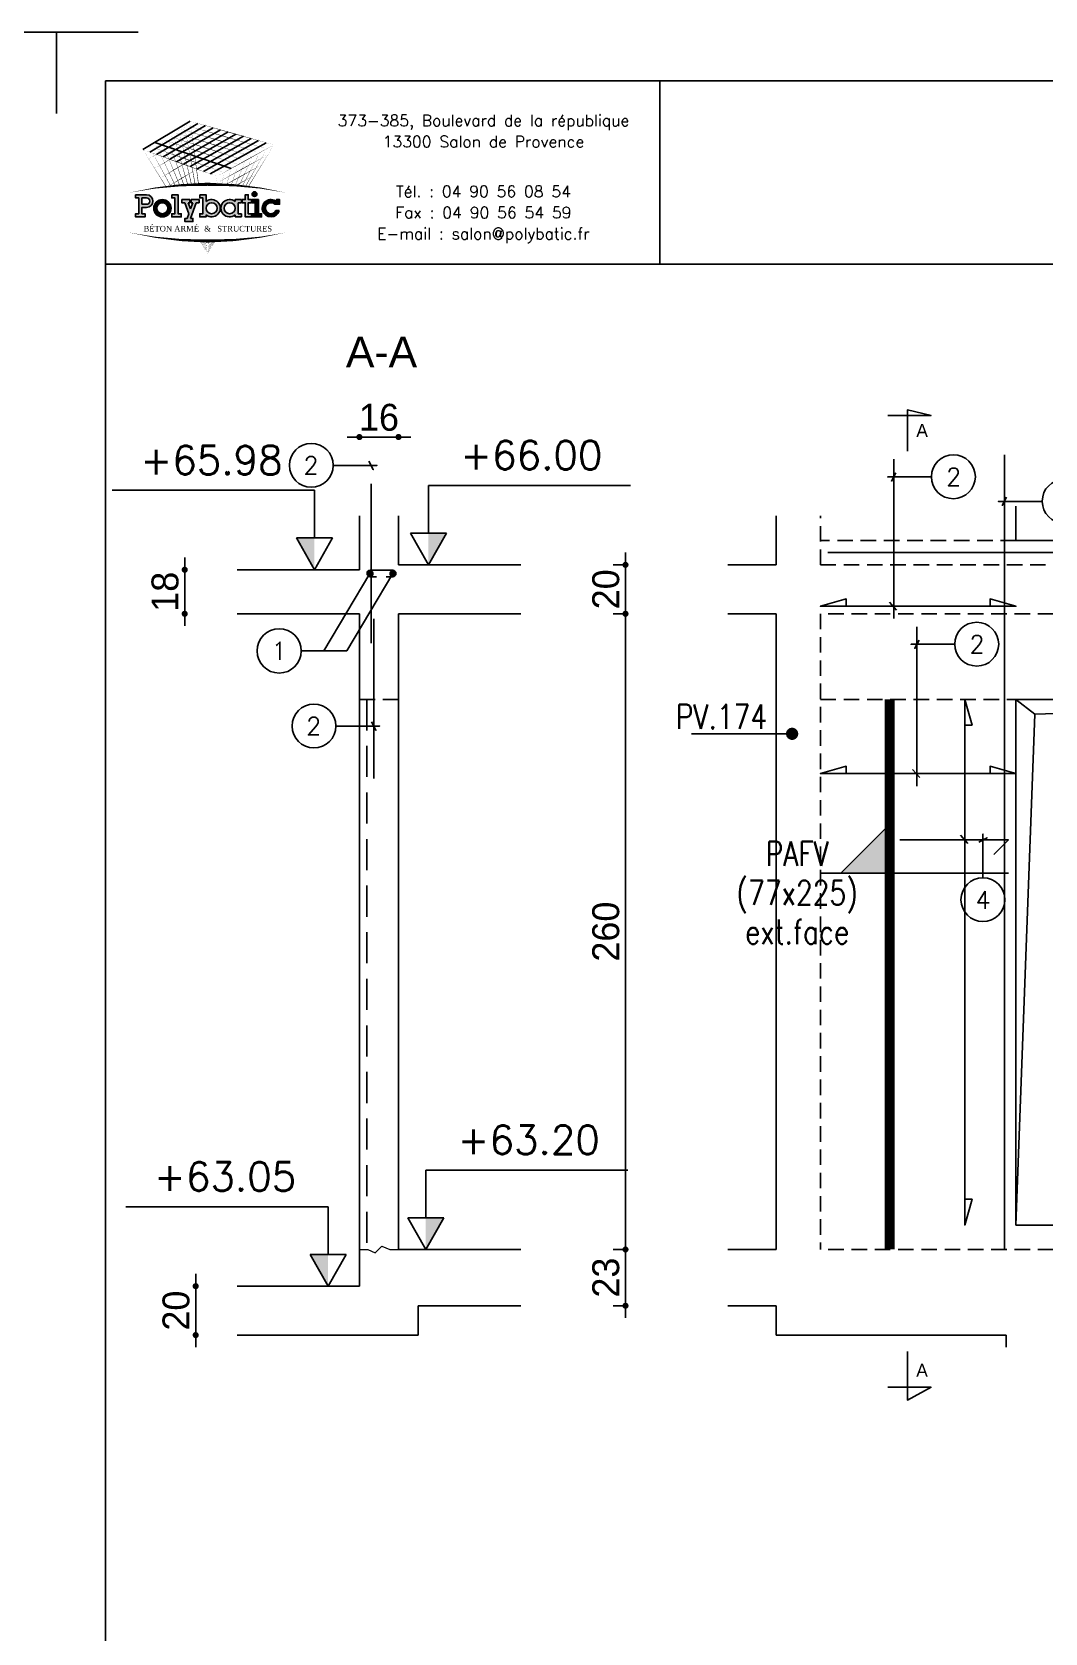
# Model space of a CAD drawing. Header units: metres. Extents: x -5618 to 118954, y -306 to 4637.
# Drawn here: x 22504 to 22918, y 939 to 1594 of the extents above; entities that cross this region are included whole.
import ezdxf
from ezdxf.enums import TextEntityAlignment as Align

# ---------------------------------------------------------------- set-up
doc = ezdxf.new("R2010")
doc.units = ezdxf.units.M
doc.linetypes.add('CACHE', pattern=[9.525, 6.35, -3.175])
doc.linetypes.add('CACHEX2', pattern=[19.05, 12.7, -6.35])
for name, color, linetype in [('COTATION', 1, 'Continuous'), ('GO-FER-HA', 140, 'Continuous'), ('GO-TEXTE', 9, 'Continuous'), ('K_ENT_M_Building_V.76', 7, 'Continuous'), ('STR_COTATION', 1, 'Continuous'), ('STR_TS', 22, 'Continuous'), ('STR_TS_TXT', 7, 'Continuous'), ('STR_VOI-POT', 6, 'Continuous')]:
    doc.layers.add(name, color=color, linetype=linetype)
doc.layers.add('Kofragna_forma', color=7, linetype='Continuous', lineweight=70)
doc.styles.add('GrDimensions', font='simplex.shx')
doc.styles.add('Lucida', font='LSANSI.TTF')
doc.styles.add('POLYBATIC', font='TIMES.TTF')
doc.styles.add('schéma', font='simplex.shx')
doc.styles.add('TEXTE', font='romans.shx')
doc.styles.add('TEXTE TS', font='romans.shx', dxfattribs={"width": 0.7, "oblique": 15})
doc.styles.add('TEXTEBA', font='ARIAL.TTF')
doc.dimstyles.new('COUPE-20', dxfattribs={"dimscale": 0.5, "dimtxt": 22, "dimasz": 5, "dimexe": 0.05, "dimexo": 0, "dimgap": 5, "dimtad": 1, "dimdec": 0, "dimdsep": 46, "dimtxsty": 'Standard', "dimblk1": 'DOT', "dimblk2": 'DOT', "dimsah": 1, "dimcen": 0, "dimdle": 150, "dimclrd": 1, "dimclre": 1, "dimclrt": 7, "dimadec": 0, "dimazin": 0, "dimtfac": 1, "dimtdec": 0, "dimtix": 1, "dimtmove": 2, "dimatfit": 3, "dimldrblk": 'DOT', "dimfxl": 0, "dimtvp": 1, "dimtolj": 1, "dimtzin": 0, "dimarcsym": 0})

# ---------------------------------------------------------------- blocks, each defined once
blk = doc.blocks.new('A$C492E529B')
h = blk.add_hatch(color=256)
h.paths.add_polyline_path([(-1.983, 0.1), (-2.083, 0.1), (-2.083, 0.3), (-1.933, 0.3, 1), (-1.933, 0.7), (-2.283, 0.7), (-2.283, 0.6), (-2.183, 0.6), (-2.183, 0.1), (-2.283, 0.1), (-2.283, 0), (-1.983, 0)])
h.paths.add_polyline_path([(-2.083, 0.4), (-2.083, 0.6), (-1.933, 0.6, -1), (-1.933, 0.4)], flags=16)
h = blk.add_hatch(color=256)
h.paths.add_polyline_path([(-1.158, 0.275, 1), (-1.708, 0.275, 1)])
h.paths.add_polyline_path([(-1.608, 0.275, -1), (-1.258, 0.275, -1)], flags=16)
for color, points in [(256, [(-0.938, 0.7), (-1.138, 0.7), (-1.138, 0.6), (-1.038, 0.6), (-1.038, 0.1), (-1.138, 0.1), (-1.138, 0), (-0.838, 0), (-0.838, 0.1), (-0.938, 0.1)]), (256, [(-0.367, 0.45), (-0.268, 0.45), (-0.268, 0.55), (-0.523, 0.55), (-0.523, 0.45), (-0.473, 0.45), (-0.543, 0.253), (-0.612, 0.45), (-0.562, 0.45), (-0.562, 0.55), (-0.818, 0.55), (-0.818, 0.45), (-0.718, 0.45), (-0.595, 0.101), (-0.648, -0.05), (-0.718, -0.05), (-0.718, -0.15), (-0.468, -0.15), (-0.468, -0.05), (-0.543, -0.05)]), (256, [(1.393, 0.55), (1.292, 0.55), (1.292, 0.7), (1.193, 0.7), (1.193, 0.55), (1.093, 0.55), (1.093, 0.45), (1.193, 0.45), (1.193, 0), (1.393, 0), (1.393, 0.1), (1.292, 0.1), (1.292, 0.45), (1.393, 0.45)]), (140, [(1.413, 0.725, 1), (1.563, 0.725, 1)]), (256, [(1.613, 0.55), (1.413, 0.55), (1.413, 0.45), (1.513, 0.45), (1.513, 0.1), (1.413, 0.1), (1.413, 0), (1.712, 0), (1.712, 0.1), (1.613, 0.1)]), (256, [(2.13, 0.4), (2.283, 0.4), (2.283, 0.55), (2.183, 0.55), (2.183, 0.487, 3.359496), (2.272, 0.2), (2.166, 0.2, -3.125802)])]:
    blk.add_hatch(color=color).paths.add_polyline_path(points)
h = blk.add_hatch(color=256)
h.paths.add_polyline_path([(-0.047, 0.487), (-0.047, 0.7), (-0.248, 0.7), (-0.248, 0.6), (-0.147, 0.6), (-0.147, 0.1), (-0.248, 0.1), (-0.248, 0), (-0.047, 0), (-0.047, 0.063, 2.12132)])
h.paths.add_polyline_path([(-0.047, 0.275, -1), (0.303, 0.275, -1)], flags=16)
h = blk.add_hatch(color=256)
h.paths.add_polyline_path([(1.073, 0.1), (0.973, 0.1), (0.973, 0.45), (1.073, 0.45), (1.073, 0.55), (0.873, 0.55), (0.873, 0.487, 2.12132), (0.873, 0.063), (0.873, 0), (1.073, 0)])
h.paths.add_polyline_path([(0.523, 0.275, -1), (0.873, 0.275, -1)], flags=16)
for p, q in [((0.873, 0.55), (0.873, 0.487)), ((1.073, 0.55), (0.873, 0.55)), ((1.073, 0.45), (1.073, 0.55)), ((-0.595, 0.101), (-0.718, 0.45)), ((-0.648, -0.05), (-0.595, 0.101)), ((-0.543, 0.253), (-0.612, 0.45)), ((-0.543, -0.05), (-0.367, 0.45)), ((-0.543, 0.253), (-0.473, 0.45)), ((0.873, 0.063), (0.873, 0)), ((0.973, 0.1), (0.973, 0.45)), ((0.973, 0.45), (1.073, 0.45)), ((1.073, 0.1), (0.973, 0.1)), ((1.073, 0), (1.073, 0.1)), ((2.166, 0.2), (2.272, 0.2)), ((0.873, 0), (1.073, 0))]:
    blk.add_line(p, q)
for points in [[(-2.283, 0.7), (-1.933, 0.7)], [(-2.283, 0.7), (-2.283, 0.6), (-2.183, 0.6), (-2.183, 0.1), (-2.283, 0.1), (-2.283, 0), (-1.983, 0), (-1.983, 0.1), (-2.083, 0.1), (-2.083, 0.3), (-1.933, 0.3)], [(-2.083, 0.4), (-2.083, 0.6), (-1.933, 0.6)], [(-1.138, 0.7), (-0.938, 0.7), (-0.938, 0.1), (-0.838, 0.1), (-0.838, 0), (-1.138, 0), (-1.138, 0.1), (-1.038, 0.1), (-1.038, 0.6), (-1.138, 0.6), (-1.138, 0.7)], [(-0.818, 0.55), (-0.562, 0.55)], [(-0.818, 0.55), (-0.818, 0.45), (-0.718, 0.45)], [(-0.612, 0.45), (-0.562, 0.45), (-0.562, 0.55)], [(-0.523, 0.55), (-0.268, 0.55), (-0.268, 0.45), (-0.367, 0.45)], [(-0.473, 0.45), (-0.523, 0.45), (-0.523, 0.55)], [(-0.248, 0.7), (-0.248, 0.6), (-0.147, 0.6), (-0.147, 0.1), (-0.248, 0.1), (-0.248, 0), (-0.047, 0), (-0.047, 0.063)], [(-0.047, 0.487), (-0.047, 0.7), (-0.248, 0.7)], [(1.093, 0.55), (1.193, 0.55), (1.193, 0.7), (1.292, 0.7), (1.292, 0.55), (1.393, 0.55), (1.393, 0.45), (1.292, 0.45), (1.292, 0.1), (1.393, 0.1), (1.393, 0), (1.193, 0), (1.193, 0.45), (1.093, 0.45)], [(1.093, 0.45), (1.093, 0.55)], [(1.413, 0.45), (1.413, 0.55), (1.613, 0.55), (1.613, 0.1), (1.712, 0.1), (1.712, 0), (1.413, 0), (1.413, 0.1), (1.513, 0.1), (1.513, 0.45), (1.413, 0.45)], [(2.183, 0.487), (2.183, 0.55), (2.283, 0.55), (2.283, 0.4), (2.13, 0.4)], [(-2.083, 0.4), (-1.933, 0.4)], [(-0.648, -0.05), (-0.718, -0.05), (-0.718, -0.15), (-0.468, -0.15), (-0.468, -0.05), (-0.543, -0.05)]]:
    blk.add_lwpolyline(points)
for centre, radius in [((-1.433, 0.275), 0.275), ((-1.433, 0.275), 0.175), ((0.128, 0.275), 0.175), ((0.698, 0.275), 0.175)]:
    blk.add_circle(centre, radius)
at = {"color": 140}
blk.add_circle((1.488, 0.725), 0.075, dxfattribs=at)
for centre, radius, start, end in [((-1.933, 0.5), 0.2, 270, 90), ((-1.933, 0.5), 0.1, 270, 90), ((0.128, 0.275), 0.275, 230.4788, 129.5212), ((0.698, 0.275), 0.275, 50.4788, 309.5212), ((2.008, 0.275), 0.275, 50.4788, 344.1734), ((2.008, 0.275), 0.175, 45.5847, 334.6231)]:
    blk.add_arc(centre, radius, start, end)
blk = doc.blocks.new('POLYBATIC')
at = {"color": 140}
for p, q in [((-0.43, 3.281), (-1.602, 2.578)), ((-1.435, 2.518), (-0.241, 3.228)), ((-1.268, 2.457), (-0.053, 3.175)), ((0.135, 3.121), (-1.101, 2.397)), ((-0.934, 2.337), (0.323, 3.068)), ((-0.767, 2.276), (0.511, 3.015)), ((0.7, 2.962), (-0.6, 2.216)), ((-0.433, 2.156), (0.888, 2.908)), ((1.076, 2.855), (-0.266, 2.095)), ((-0.099, 2.035), (1.264, 2.802)), ((-1.309, 2.754), (0.586, 2.109)), ((1.452, 2.749), (0.067, 1.974))]:
    blk.add_line(p, q, dxfattribs=at)
for points in [[(-1.016, 2.93, 0.0156, 0, 0), (-0.43, 3.281, 0, 0, 0)], [(-0.838, 2.873, 0.0156, 0, 0), (-0.241, 3.228, 0, 0, 0)], [(-0.661, 2.816, 0.0156, 0, 0), (-0.053, 3.175, 0, 0, 0)], [(0.444, 2.896, 0.0156, 0, 0), (-0.576, 3.193, 0, 0, 0)], [(-0.309, 1.714, 0.0145, 0, 0), (-0.576, 3.193, 0, 0, 0)], [(0.605, 2.988, 0.0156, 0, 0), (-0.43, 3.281, 0, 0, 0)], [(-0.225, 1.716, 0.0149, 0, 0), (-0.43, 3.281, 0, 0, 0)], [(-1.602, 2.578, 0, 0.0156, 0), (-1.016, 2.93, 0, 0, 0)], [(-1.435, 2.518, 0, 0.0156, 0), (-0.838, 2.873, 0, 0, 0)], [(-1.268, 2.457, 0, 0.0156, 0), (-0.661, 2.816, 0, 0, 0)], [(-0.2, 2.524, 0.0156, 0, 0), (-1.162, 2.842, 0, 0, 0)], [(-0.692, 1.693, 0.0126, 0, 0), (-1.162, 2.842, 0, 0, 0)], [(-0.039, 2.617, 0.0156, 0, 0), (-1.016, 2.93, 0, 0, 0)], [(-0.589, 1.7, 0.0131, 0, 0), (-1.016, 2.93, 0, 0, 0)], [(-0.391, 2.983, 0, 0.0156, 0), (-0.923, 2.663, 0, 0, 0)], [(0.122, 2.71, 0.0156, 0, 0), (-0.869, 3.018, 0, 0, 0)], [(-0.491, 1.706, 0.0136, 0, 0), (-0.869, 3.018, 0, 0, 0)], [(0.283, 2.803, 0.0156, 0, 0), (-0.723, 3.105, 0, 0, 0)], [(-0.398, 1.71, 0.014, 0, 0), (-0.723, 3.105, 0, 0, 0)], [(-0.483, 2.759, 0.0156, 0, 0), (0.135, 3.121, 0, 0, 0)], [(-0.305, 2.702, 0.0156, 0, 0), (0.323, 3.068, 0, 0, 0)], [(-0.128, 2.646, 0.0156, 0, 0), (0.511, 3.015, 0, 0, 0)], [(0.05, 2.589, 0.0156, 0, 0), (0.7, 2.962, 0, 0, 0)], [(0.227, 2.532, 0.0156, 0, 0), (0.888, 2.908, 0, 0, 0)], [(1.289, 2.5, 0, 0.0156, 0), (0.283, 2.803, 0, 0, 0)], [(0.405, 2.475, 0.0156, 0, 0), (1.076, 2.855, 0, 0, 0)], [(1.465, 2.598, 0, 0.0156, 0), (0.444, 2.896, 0, 0, 0)], [(0.582, 2.418, 0.0156, 0, 0), (1.264, 2.802, 0, 0, 0)], [(1.641, 2.695, 0, 0.0156, 0), (0.605, 2.988, 0, 0, 0)], [(-0.684, 2.246, 0.0156, 0, 0), (-1.602, 2.578, 0, 0, 0)], [(-1.031, 1.66, 0.0111, 0, 0), (-1.602, 2.578, 0, 0, 0)], [(-1.456, 2.344, 0, 0.0156, 0), (-0.923, 2.663, 0, 0, 0)], [(-0.522, 2.339, 0.0156, 0, 0), (-1.455, 2.666, 0, 0, 0)], [(-0.913, 1.673, 0.0116, 0, 0), (-1.455, 2.666, 0, 0, 0)], [(-1.31, 2.109, 0, 0.0156, 0), (-0.831, 2.397, 0, 0, 0)], [(-0.361, 2.432, 0.0156, 0, 0), (-1.309, 2.754, 0, 0, 0)], [(-0.8, 1.684, 0.0121, 0, 0), (-1.309, 2.754, 0, 0, 0)], [(-1.101, 2.397, 0, 0.0156, 0), (-0.483, 2.759, 0, 0, 0)], [(-0.934, 2.337, 0, 0.0156, 0), (-0.305, 2.702, 0, 0, 0)], [(-0.352, 2.685, 0, 0.0156, 0), (-0.831, 2.397, 0, 0, 0)], [(-0.767, 2.276, 0, 0.0156, 0), (-0.128, 2.646, 0, 0, 0)], [(-0.312, 2.386, 0, 0.0156, 0), (-0.739, 2.131, 0, 0, 0)], [(-0.6, 2.216, 0, 0.0156, 0), (0.05, 2.589, 0, 0, 0)], [(-0.433, 2.156, 0, 0.0156, 0), (0.227, 2.532, 0, 0, 0)], [(0.586, 2.109, 0, 0.0156, 0), (-0.361, 2.432, 0, 0, 0)], [(-0.266, 2.095, 0, 0.0156, 0), (0.405, 2.475, 0, 0, 0)], [(0.762, 2.207, 0, 0.0156, 0), (-0.2, 2.524, 0, 0, 0)], [(-0.099, 2.035, 0, 0.0156, 0), (0.582, 2.418, 0, 0, 0)], [(0.937, 2.305, 0, 0.0156, 0), (-0.039, 2.617, 0, 0, 0)], [(1.113, 2.402, 0, 0.0156, 0), (0.122, 2.71, 0, 0, 0)], [(0.76, 2.362, 0.0156, 0, 0), (1.452, 2.749, 0, 0, 0)], [(0.781, 1.685, 0.00933, 0, 0), (1.113, 2.402, 0, 0, 0)], [(0.852, 2.095, 0.0156, 0, 0), (1.491, 2.45, 0, 0, 0)], [(0.865, 1.678, 0.0103, 0, 0), (1.289, 2.5, 0, 0, 0)], [(0.937, 2.305, 0.0156, 0, 0), (1.641, 2.695, 0, 0, 0)], [(0.942, 1.67, 0.0112, 0, 0), (1.465, 2.598, 0, 0, 0)], [(1.012, 1.663, 0.012, 0, 0), (1.641, 2.695, 0, 0, 0)], [(-1.165, 1.875, 0, 0.0156, 0), (-0.739, 2.131, 0, 0, 0)], [(0.234, 1.914, 0, 0.0156, 0), (-0.684, 2.246, 0, 0, 0)], [(-0.273, 2.088, 0, 0.0156, 0), (-0.646, 1.864, 0, 0, 0)], [(0.41, 2.012, 0, 0.0156, 0), (-0.522, 2.339, 0, 0, 0)], [(0.067, 1.974, 0, 0.0156, 0), (0.76, 2.362, 0, 0, 0)], [(0.213, 1.74, 0, 0.0156, 0), (0.852, 2.095, 0, 0, 0)], [(0.234, 1.914, 0, 0.0156, 0), (0.937, 2.305, 0, 0, 0)], [(0.349, 1.712, 0.00465, 0, 0), (0.41, 2.012, 0, 0, 0)], [(0.474, 1.706, 0.00597, 0, 0), (0.586, 2.109, 0, 0, 0)], [(0.587, 1.7, 0.00718, 0, 0), (0.762, 2.207, 0, 0, 0)], [(0.689, 1.693, 0.0083, 0, 0), (0.937, 2.305, 0, 0, 0)], [(0.765, 1.884, 0.0156, 0, 0), (1.342, 2.205, 0, 0, 0)], [(-1.953, 1.508, 0, 0.0781, -0.053843), (0, 1.719, 0, 0, 0)], [(-1.019, 1.641, 0, 0.0156, 0), (-0.646, 1.864, 0, 0, 0)], [(-0.234, 1.79, 0, 0.00638, 0), (-0.365, 1.711, 0, 0.00638, 0)], [(1.953, 1.508, 0, 0.0781, 0.053843), (0, 1.719, 0, 0, 0)], [(0.21, 1.716, 0.00323, 0, 0), (0.234, 1.914, 0, 0, 0)], [(0.447, 1.708, 0.00693, 0.0156, 0), (0.767, 1.886, 0, 0, 0)], [(0.68, 1.675, 0.0156, 0, 0), (1.193, 1.96, 0, 0, 0)], [(0.96, 1.668, 0.00293, 0, 0), (1.044, 1.715, 0, 0, 0)], [(-1.953, 0.523, 0, 0.0781, 0.053843), (0, 0.312, 0, 0, 0)], [(1.953, 0.523, 0, 0.0781, -0.053843), (0, 0.312, 0, 0, 0)], [(0, 0, 0, 0.00381, 0), (-0.195, 0.315, 0, 0.00381, 0)], [(0, 0, 0, 0.00368, 0), (-0.171, 0.314, 0, 0.00368, 0)], [(0, 0, 0, 0.00356, 0), (-0.149, 0.314, 0, 0.00356, 0)], [(0, 0, 0, 0.00345, 0), (-0.128, 0.313, 0, 0.00345, 0)], [(0, 0, 0, 0.00334, 0), (-0.109, 0.313, 0, 0.00334, 0)], [(0, 0, 0, 0.00324, 0), (-0.09, 0.313, 0, 0.00324, 0)], [(0, 0, 0, 0.00315, 0), (-0.073, 0.313, 0, 0.00315, 0)], [(0, 0, 0, 0.00306, 0), (-0.056, 0.313, 0, 0.00306, 0)], [(0, 0, 0, 0.00306, 0), (-0.056, 0.313, 0, 0.00306, 0)], [(0, 0, 0, 0.00298, 0), (-0.041, 0.313, 0, 0.00298, 0)], [(0, 0, 0, 0.0051, 0), (0.038, 0.313, 0, 0.0051, 0)], [(0, 0, 0, 0.00425, 0), (0.127, 0.313, 0, 0.00425, 0)], [(0, 0, 0, 0.00408, 0), (0.145, 0.314, 0, 0.00408, 0)], [(0, 0, 0, 0.00392, 0), (0.162, 0.314, 0, 0.00392, 0)], [(0, 0, 0, 0.00378, 0), (0.177, 0.314, 0, 0.00378, 0)], [(0, 0, 0, 0.00365, 0), (0.191, 0.315, 0, 0.00365, 0)], [(0, 0, 0, 0.00486, 0), (0.064, 0.313, 0, 0.00486, 0)], [(0, 0, 0, 0.00464, 0), (0.087, 0.313, 0, 0.00464, 0)], [(0, 0, 0, 0.00443, 0), (0.108, 0.313, 0, 0.00443, 0)]]:
    blk.add_lwpolyline(points, format="xyseb", dxfattribs=at)
at = {"color": 5, "xscale": 0.78125, "yscale": 0.78125, "zscale": 0.78125}
blk.add_blockref('A$C492E529B', (0, 0.91), dxfattribs=at)
at = {"lineweight": 60, "style": 'POLYBATIC'}
for s, p in [('BÉTON ARMÉ', (-1.587, 0.547)), ('STRUCTURES', (0.24, 0.547))]:
    blk.add_text(s, height=0.1406, dxfattribs=at).set_placement(p)
at = {"color": 140, "style": 'POLYBATIC'}
blk.add_text('&', height=0.141, dxfattribs=at).set_placement((0, 0.547), align=Align.CENTER)
blk = doc.blocks.new('ime')
at = {"layer": 'COTATION', "const_width": 2.5}
blk.add_lwpolyline([(1.25, 0, -1), (-1.25, 0, -1)], format="xyb", close=True, dxfattribs=at)
at = {"layer": 'COTATION'}
blk.add_lwpolyline([(41.09, 0), (0, 0)], dxfattribs=at)
at = {"layer": 'COTATION', "color": 7, "style": 'TEXTE TS', "width": 0.8}
blk.add_attdef('NAME', (9.08, 2), '', height=10, dxfattribs=at)
blk = doc.blocks.new('mrega')
at = {"layer": 'STR_TS_TXT', "style": 'TEXTE TS', "width": 0.8}
for tag, p in [('ST10', (14.48, 0)), ('DIM', (14.48, -16)), ('NOTE', (14.48, -32))]:
    blk.add_attdef(tag, text='', height=10, dxfattribs=at).set_placement(p, align=Align.CENTER)
blk = doc.blocks.new('A$C6F247267')
blk.add_hatch(color=256).paths.add_polyline_path([(0, -0.2), (-0.2, 0), (0, 0)])
blk.add_lwpolyline([(-0.2, 0), (0, 0), (0, -0.2), (-0.2, 0)])
blk = doc.blocks.new('_DOT')
at = {"color": 0, "linetype": 'ByBlock'}
blk.add_line((-0.5, 0), (-1, 0), dxfattribs=at)
at = {"color": 0, "linetype": 'ByBlock', "const_width": 0.5}
blk.add_lwpolyline([(-0.25, 0, 1), (0.25, 0, 1)], format="xyb", close=True, dxfattribs=at)
blk = doc.blocks.new('*D872')
at = {"layer": 'COTATION', "color": 1, "lineweight": -2, "ltscale": 4.5}
for p, q in [((22746.65, 1098.29), (22746.65, 1100.79)), ((22741.65, 1095.79), (22746.67, 1095.79)), ((22746.65, 1072.79), (22746.65, 1095.79)), ((22741.65, 1072.79), (22746.67, 1072.79)), ((22746.65, 1070.29), (22746.65, 1067.79))]:
    blk.add_line(p, q, dxfattribs=at)
at = {"layer": 'DEFPOINTS', "color": 0, "lineweight": -3, "ltscale": 4.5}
for p in [(22703.87, 1095.79), (22746.65, 1095.79), (22703.87, 1072.79)]:
    blk.add_point(p, dxfattribs=at)
at = {"layer": 'COTATION', "color": 1, "lineweight": -2, "ltscale": 4.5, "xscale": 2.5, "yscale": 2.5, "zscale": 2.5}
for p, rotation in [((22746.65, 1095.79), 270), ((22746.65, 1072.79), 90)]:
    blk.add_blockref('_DOT', p, dxfattribs=dict(at, rotation=rotation))
at = {"layer": 'COTATION', "color": 7, "lineweight": -3, "ltscale": 4.5, "insert": (22738.65, 1084.29), "char_height": 11, "attachment_point": 5, "rotation": 90}
blk.add_mtext('\\A1;23', dxfattribs=at)
blk = doc.blocks.new('*D873')
at = {"layer": 'COTATION', "color": 1, "lineweight": -2, "ltscale": 4.5}
for p, q in [((22741.65, 1355.79), (22746.67, 1355.79)), ((22746.65, 1098.29), (22746.65, 1353.29)), ((22741.65, 1095.79), (22746.67, 1095.79))]:
    blk.add_line(p, q, dxfattribs=at)
at = {"layer": 'DEFPOINTS', "color": 0, "lineweight": -3, "ltscale": 4.5}
for p in [(22703.87, 1355.79), (22746.65, 1355.79), (22703.87, 1095.79)]:
    blk.add_point(p, dxfattribs=at)
at = {"layer": 'COTATION', "color": 1, "lineweight": -2, "ltscale": 4.5, "xscale": 2.5, "yscale": 2.5, "zscale": 2.5}
for p, rotation in [((22746.65, 1355.79), 90), ((22746.65, 1095.79), 270)]:
    blk.add_blockref('_DOT', p, dxfattribs=dict(at, rotation=rotation))
at = {"layer": 'COTATION', "color": 7, "lineweight": -3, "ltscale": 4.5, "insert": (22738.65, 1225.79), "char_height": 11, "attachment_point": 5, "rotation": 90}
blk.add_mtext('\\A1;260', dxfattribs=at)
blk = doc.blocks.new('*D874')
at = {"layer": 'COTATION', "color": 1, "lineweight": -2, "ltscale": 4.5}
for p, q in [((22741.65, 1375.79), (22746.67, 1375.79)), ((22746.65, 1378.29), (22746.65, 1380.79)), ((22746.65, 1355.79), (22746.65, 1375.79)), ((22741.65, 1355.79), (22746.67, 1355.79)), ((22746.65, 1353.29), (22746.65, 1350.79))]:
    blk.add_line(p, q, dxfattribs=at)
at = {"layer": 'DEFPOINTS', "color": 0, "lineweight": -3, "ltscale": 4.5}
for p in [(22703.87, 1375.79), (22746.65, 1375.79), (22703.87, 1355.79)]:
    blk.add_point(p, dxfattribs=at)
at = {"layer": 'COTATION', "color": 1, "lineweight": -2, "ltscale": 4.5, "xscale": 2.5, "yscale": 2.5, "zscale": 2.5}
for p, rotation in [((22746.65, 1375.79), 270), ((22746.65, 1355.79), 90)]:
    blk.add_blockref('_DOT', p, dxfattribs=dict(at, rotation=rotation))
at = {"layer": 'COTATION', "color": 7, "lineweight": -3, "ltscale": 4.5, "insert": (22738.65, 1365.79), "char_height": 11, "attachment_point": 5, "rotation": 90}
blk.add_mtext('\\A1;20', dxfattribs=at)
blk = doc.blocks.new('*D875')
at = {"layer": 'DEFPOINTS', "color": 0, "lineweight": -3, "ltscale": 4.5}
for p in [(22653.87, 1428.07), (22637.87, 1395.79, 187.69), (22653.87, 1395.79, 187.69)]:
    blk.add_point(p, dxfattribs=at)
at = {"layer": 'STR_COTATION', "color": 1, "lineweight": -2, "ltscale": 4.5}
for p, q in [((22635.37, 1428.07), (22632.87, 1428.07)), ((22637.87, 1428.08), (22637.87, 1428.09)), ((22637.87, 1428.07), (22653.87, 1428.07)), ((22653.87, 1428.08), (22653.87, 1428.09)), ((22656.37, 1428.07), (22658.87, 1428.07))]:
    blk.add_line(p, q, dxfattribs=at)
at = {"layer": 'STR_COTATION', "color": 1, "lineweight": -2, "ltscale": 4.5, "xscale": 2.5, "yscale": 2.5, "zscale": 2.5}
blk.add_blockref('_DOT', (22637.87, 1428.07), dxfattribs=at)
at = {"layer": 'STR_COTATION', "color": 1, "lineweight": -2, "ltscale": 4.5, "xscale": 2.5, "yscale": 2.5, "zscale": 2.5, "rotation": 180}
blk.add_blockref('_DOT', (22653.87, 1428.07), dxfattribs=at)
at = {"layer": 'STR_COTATION', "color": 7, "lineweight": -3, "ltscale": 4.5, "insert": (22645.87, 1436.07), "char_height": 11, "attachment_point": 5}
blk.add_mtext('\\A1;16', dxfattribs=at)
blk = doc.blocks.new('*D876')
at = {"layer": 'DEFPOINTS', "color": 0, "lineweight": -3, "ltscale": 4.5}
for p in [(22570.96, 1080.79), (22587.87, 1080.79, 187.69), (22589.84, 1060.79, 187.69)]:
    blk.add_point(p, dxfattribs=at)
at = {"layer": 'STR_COTATION', "color": 1, "lineweight": -2, "ltscale": 4.5}
for p, q in [((22570.95, 1080.79), (22570.94, 1080.79)), ((22570.96, 1083.29), (22570.96, 1085.79)), ((22570.96, 1060.79), (22570.96, 1080.79)), ((22570.95, 1060.79), (22570.94, 1060.79)), ((22570.96, 1058.29), (22570.96, 1055.79))]:
    blk.add_line(p, q, dxfattribs=at)
at = {"layer": 'STR_COTATION', "color": 1, "lineweight": -2, "ltscale": 4.5, "xscale": 2.5, "yscale": 2.5, "zscale": 2.5}
for p, rotation in [((22570.96, 1080.79), 270), ((22570.96, 1060.79), 90)]:
    blk.add_blockref('_DOT', p, dxfattribs=dict(at, rotation=rotation))
at = {"layer": 'STR_COTATION', "color": 7, "lineweight": -3, "ltscale": 4.5, "insert": (22562.96, 1070.79), "char_height": 11, "attachment_point": 5, "rotation": 90}
blk.add_mtext('\\A1;20', dxfattribs=at)
blk = doc.blocks.new('*D871')
at = {"layer": 'DEFPOINTS', "color": 0, "lineweight": -3, "ltscale": 4.5}
for p in [(22566.47, 1373.79), (22587.87, 1373.79, 281.53), (22587.87, 1355.79, 281.53)]:
    blk.add_point(p, dxfattribs=at)
at = {"layer": 'STR_COTATION', "color": 1, "lineweight": -2, "ltscale": 4.5}
for p, q in [((22566.47, 1376.29), (22566.47, 1378.79)), ((22566.45, 1373.79), (22566.45, 1373.79)), ((22566.47, 1355.79), (22566.47, 1373.79)), ((22566.45, 1355.79), (22566.45, 1355.79)), ((22566.47, 1353.29), (22566.47, 1350.79))]:
    blk.add_line(p, q, dxfattribs=at)
at = {"layer": 'STR_COTATION', "color": 1, "lineweight": -2, "ltscale": 4.5, "xscale": 2.5, "yscale": 2.5, "zscale": 2.5}
for p, rotation in [((22566.47, 1373.79), 270), ((22566.47, 1355.79), 90)]:
    blk.add_blockref('_DOT', p, dxfattribs=dict(at, rotation=rotation))
at = {"layer": 'STR_COTATION', "color": 7, "lineweight": -3, "ltscale": 4.5, "insert": (22558.47, 1364.79), "char_height": 11, "attachment_point": 5, "rotation": 90}
blk.add_mtext('\\A1;18', dxfattribs=at)

msp = doc.modelspace()

# ---------------------------------------------------------------- linework, layer by layer
at = {"color": 7, "linetype": 'Continuous', "lineweight": -3}
for p, q in [((22658.7, 1388.79, 187.69), (22673.45, 1388.79, 187.69)), ((22666.08, 1375.79, 187.69), (22658.7, 1388.79, 187.69)), ((22658.7, 1388.79, 187.69), (22673.45, 1388.79, 187.69)), ((22666.08, 1375.79, 187.69), (22658.7, 1388.79, 187.69)), ((22666.08, 1375.79, 187.69), (22673.45, 1388.79, 187.69)), ((22666.08, 1375.79, 187.69), (22673.45, 1388.79, 187.69)), ((22626.88, 1386.79, 281.53), (22612.13, 1386.79, 281.53)), ((22619.51, 1373.79, 281.53), (22612.13, 1386.79, 281.53)), ((22626.88, 1386.79, 281.53), (22612.13, 1386.79, 281.53)), ((22619.51, 1373.79, 281.53), (22612.13, 1386.79, 281.53)), ((22619.51, 1373.79, 281.53), (22626.88, 1386.79, 281.53)), ((22619.51, 1373.79, 281.53), (22626.88, 1386.79, 281.53)), ((22657.64, 1108.79, 187.69), (22672.39, 1108.79, 187.69)), ((22665.02, 1095.79, 187.69), (22657.64, 1108.79, 187.69)), ((22657.64, 1108.79, 187.69), (22672.39, 1108.79, 187.69)), ((22665.02, 1095.79, 187.69), (22657.64, 1108.79, 187.69)), ((22665.02, 1095.79, 187.69), (22672.39, 1108.79, 187.69)), ((22665.02, 1095.79, 187.69), (22672.39, 1108.79, 187.69)), ((22632.46, 1093.79, 187.69), (22617.7, 1093.79, 187.69)), ((22625.08, 1080.79, 187.69), (22617.7, 1093.79, 187.69)), ((22632.46, 1093.79, 187.69), (22617.7, 1093.79, 187.69)), ((22625.08, 1080.79, 187.69), (22617.7, 1093.79, 187.69)), ((22625.08, 1080.79, 187.69), (22632.46, 1093.79, 187.69)), ((22625.08, 1080.79, 187.69), (22632.46, 1093.79, 187.69))]:
    msp.add_line(p, q, dxfattribs=at)
for points in [[(22514.05, 1560.38), (22514.05, 1593.71), (22480.72, 1593.71)], [(22514.05, 1560.38), (22514.05, 1593.71), (22547.38, 1593.71)], [(22760.7, 1573.71), (22760.7, 1498.77)], [(23483.96, 1498.77), (22534.05, 1498.77)]]:
    msp.add_lwpolyline(points)
msp.add_lwpolyline([(22534.05, 1573.71), (22534.05, 913.78), (23483.96, 913.78), (23483.96, 1573.71)], close=True)
at = {"lineweight": 18, "elevation": 187.69}
msp.add_lwpolyline([(22637.87, 1095.79), (22641.34, 1095.79), (22644.36, 1094.36), (22647.11, 1097.13), (22650.27, 1095.79), (22653.87, 1095.79)], dxfattribs=at)
at = {"color": 7, "linetype": 'Continuous', "lineweight": -3}
for points in [[(22673.45, 1388.79, 187.69), (22666.08, 1375.79, 187.69), (22666.08, 1388.76, 187.69)], [(22673.45, 1388.79, 187.69), (22666.08, 1375.79, 187.69), (22666.08, 1388.76, 187.69)], [(22612.13, 1386.79, 281.53), (22619.51, 1373.79, 281.53), (22619.51, 1386.76, 281.53)], [(22612.13, 1386.79, 281.53), (22619.51, 1373.79, 281.53), (22619.51, 1386.76, 281.53)], [(22672.39, 1108.79, 187.69), (22665.02, 1095.79, 187.69), (22665.02, 1108.75, 187.69)], [(22672.39, 1108.79, 187.69), (22665.02, 1095.79, 187.69), (22665.02, 1108.75, 187.69)], [(22617.7, 1093.79, 187.69), (22625.08, 1080.79, 187.69), (22625.08, 1093.75, 187.69)], [(22617.7, 1093.79, 187.69), (22625.08, 1080.79, 187.69), (22625.08, 1093.75, 187.69)]]:
    msp.add_solid(points, dxfattribs=at)
at = {"layer": 'COTATION'}
for p, q in [((22857.46, 1357.21, 187.69), (22854.51, 1360.57, 187.69)), ((22867, 1288.76, 187.69), (22864.04, 1292.11, 187.69)), ((22886.6, 1261.87, 187.69), (22883.65, 1265.22, 187.69))]:
    msp.add_line(p, q, dxfattribs=at)
for points, elevation in [([(22895.72, 1358.89), (22895.72, 1361.89), (22906.28, 1358.89), (22826.33, 1358.89), (22836.88, 1361.89), (22836.88, 1358.89)], 187.69), ([(22885.34, 1116.35), (22888.34, 1116.35), (22885.34, 1105.79), (22885.34, 1320.79), (22888.34, 1310.23), (22885.34, 1310.23)], 93.84), ([(22895.72, 1290.43), (22895.72, 1293.43), (22906.28, 1290.43), (22826.33, 1290.43), (22836.88, 1293.43), (22836.88, 1290.43)], 187.69)]:
    msp.add_lwpolyline(points, dxfattribs=dict(at, elevation=elevation))
at = {"layer": 'GO-FER-HA', "elevation": 187.69}
for points in [[(22627.17, 1416.55, 512.322006), (22627.17, 1416.48), (22645.04, 1416.48), (22642.64, 1416.48), (22643.54, 1414.78), (22641.74, 1418.18)], [(22871.74, 1411.84, -512.322006), (22871.74, 1411.77), (22853.88, 1411.77), (22856.28, 1411.77), (22855.38, 1410.07), (22857.17, 1413.47)], [(22917, 1401.84, -512.322006), (22917, 1401.77), (22899.13, 1401.77), (22901.53, 1401.77), (22900.64, 1400.07), (22902.43, 1403.47)], [(22881.28, 1343.39, -512.322006), (22881.28, 1343.32), (22863.41, 1343.32), (22865.81, 1343.32), (22864.92, 1341.62), (22866.71, 1345.01)], [(22628.26, 1309.91, 512.322006), (22628.26, 1309.84), (22646.13, 1309.84), (22643.73, 1309.84), (22644.63, 1308.14), (22642.83, 1311.54)], [(22892.72, 1247.83, 512.322006), (22892.79, 1247.83), (22892.79, 1265.69), (22892.79, 1263.29), (22894.49, 1264.19), (22891.09, 1262.4)]]:
    msp.add_lwpolyline(points, format="xyb", dxfattribs=at)
at = {"layer": 'GO-FER-HA', "elevation": 93.84}
for points in [[(22651.5, 1372.22), (22632.72, 1340.59), (22614.13, 1340.59)], [(22642.17, 1372.22), (22623.39, 1340.59), (22614.13, 1340.59)]]:
    msp.add_lwpolyline(points, dxfattribs=at)
at = {"layer": 'GO-FER-HA'}
msp.add_circle((22605.08, 1340.59, 93.84), 9.06, dxfattribs=at)
at = {"layer": 'GO-TEXTE', "elevation": 187.69, "flags": 128}
for points in [[(22853.94, 1436.88), (22871.59, 1436.88), (22861.92, 1439.16), (22861.91, 1422.24)], [(22853.92, 1039.46), (22871.57, 1039.46), (22861.89, 1034.18), (22861.89, 1054.11)]]:
    msp.add_lwpolyline(points, dxfattribs=at)
at = {"layer": 'K_ENT_M_Building_V.76', "color": 30, "linetype": 'Continuous', "lineweight": -3}
for p, q in [((22666.08, 1388.79, 187.69), (22666.08, 1408.29, 187.69)), ((22666.08, 1408.29, 187.69), (22672.58, 1408.29, 187.69)), ((22666.08, 1388.79, 187.69), (22666.08, 1408.29, 187.69)), ((22666.08, 1408.29, 187.69), (22672.58, 1408.29, 187.69)), ((22672.58, 1408.29, 187.69), (22748.72, 1408.29, 187.69)), ((22672.58, 1408.29, 187.69), (22748.72, 1408.29, 187.69)), ((22613.01, 1406.29, 281.53), (22536.87, 1406.29, 281.53)), ((22613.01, 1406.29, 281.53), (22536.87, 1406.29, 281.53)), ((22619.51, 1406.29, 281.53), (22613.01, 1406.29, 281.53)), ((22619.51, 1406.29, 281.53), (22613.01, 1406.29, 281.53)), ((22619.51, 1386.79, 281.53), (22619.51, 1406.29, 281.53)), ((22619.51, 1386.79, 281.53), (22619.51, 1406.29, 281.53)), ((22665.02, 1108.79, 187.69), (22665.02, 1128.29, 187.69)), ((22665.02, 1128.29, 187.69), (22671.52, 1128.29, 187.69)), ((22665.02, 1108.79, 187.69), (22665.02, 1128.29, 187.69)), ((22665.02, 1128.29, 187.69), (22671.52, 1128.29, 187.69)), ((22671.52, 1128.29, 187.69), (22747.66, 1128.29, 187.69)), ((22671.52, 1128.29, 187.69), (22747.66, 1128.29, 187.69)), ((22618.58, 1113.29, 187.69), (22542.44, 1113.29, 187.69)), ((22618.58, 1113.29, 187.69), (22542.44, 1113.29, 187.69)), ((22625.08, 1113.29, 187.69), (22618.58, 1113.29, 187.69)), ((22625.08, 1113.29, 187.69), (22618.58, 1113.29, 187.69)), ((22625.08, 1093.79, 187.69), (22625.08, 1113.29, 187.69)), ((22625.08, 1093.79, 187.69), (22625.08, 1113.29, 187.69))]:
    msp.add_line(p, q, dxfattribs=at)
at = {"layer": 'Kofragna_forma', "color": 4, "lineweight": -3}
for p, q in [((22637.87, 1395.79, 187.69), (22637.87, 1373.79, 187.69)), ((22653.87, 1375.79, 187.69), (22653.87, 1395.79, 187.69)), ((22808.23, 1375.79, 187.69), (22808.23, 1395.79, 187.69)), ((22703.87, 1375.79, 187.69), (22653.87, 1375.79, 187.69)), ((22808.23, 1375.79, 187.69), (22788.44, 1375.79, 187.69)), ((22637.87, 1373.79, 281.53), (22587.87, 1373.79, 281.53)), ((22587.87, 1355.79, 281.53), (22637.87, 1355.79, 281.53)), ((22637.87, 1355.79, 187.69), (22637.87, 1080.79, 187.69)), ((22653.87, 1095.79, 187.69), (22653.87, 1355.79, 187.69)), ((22653.87, 1355.79, 187.69), (22703.87, 1355.79, 187.69)), ((22808.23, 1355.79, 187.69), (22788.44, 1355.79, 187.69)), ((22808.23, 1095.79, 187.69), (22808.23, 1355.79, 187.69)), ((22653.87, 1095.79, 187.69), (22703.87, 1095.79, 187.69)), ((22808.23, 1095.79, 187.69), (22788.44, 1095.79, 187.69)), ((22587.87, 1080.79, 187.69), (22637.87, 1080.79, 187.69)), ((22661.87, 1072.79, 187.69), (22703.87, 1072.79, 187.69)), ((22661.87, 1060.79, 187.69), (22661.87, 1072.79, 187.69)), ((22808.23, 1072.79, 187.69), (22788.44, 1072.79, 187.69)), ((22808.23, 1072.79, 187.69), (22808.23, 1060.79, 187.69)), ((22587.87, 1060.79, 187.69), (22661.87, 1060.79, 187.69)), ((22902.23, 1060.79, 187.69), (22808.23, 1060.79, 187.69)), ((22902.23, 1055.79, 187.69), (22902.23, 1060.79, 187.69))]:
    msp.add_line(p, q, dxfattribs=at)
at = {"layer": 'Kofragna_forma', "linetype": 'CACHE', "lineweight": -3}
for p, q in [((22826.33, 1375.79, 187.69), (22826.33, 1395.79, 187.69)), ((22906.28, 1385.79, 187.69), (22826.33, 1385.79, 187.69)), ((22826.33, 1375.79, 187.69), (23188.28, 1375.79, 187.69)), ((22826.33, 1355.79, 187.69), (22826.33, 1095.79, 187.69)), ((23188.28, 1355.79, 187.69), (22826.33, 1355.79, 187.69)), ((22653.87, 1320.79, 93.84), (22637.87, 1320.79, 93.84)), ((23188.28, 1095.79, 187.69), (22826.33, 1095.79, 187.69))]:
    msp.add_line(p, q, dxfattribs=at)
at = {"layer": 'Kofragna_forma', "color": 4, "lineweight": -3}
for points, elevation in [([(22906.28, 1399.79), (22906.28, 1385.79), (23106.28, 1385.79), (23106.28, 1399.79)], 187.69), ([(23106.28, 1320.79), (22906.28, 1320.79), (22906.28, 1105.79), (23106.28, 1105.79), (23106.28, 1320.79)], 187.69), ([(23106.28, 1320.79), (22913.93, 1314.67), (22906.28, 1105.79)], 187.69), ([(22913.93, 1314.67), (22906.28, 1320.79)], 93.84)]:
    msp.add_lwpolyline(points, dxfattribs=dict(at, elevation=elevation))
at = {"layer": 'Kofragna_forma', "linetype": 'CACHE', "lineweight": -3, "elevation": 93.84}
msp.add_lwpolyline([(22826.33, 1320.79), (23188.28, 1320.79)], dxfattribs=at)
at = {"layer": 'STR_TS', "linetype": 'CACHE', "ltscale": 2, "const_width": 4, "elevation": 187.69}
msp.add_lwpolyline([(22854.64, 1095.79), (22854.64, 1320.79)], dxfattribs=at)
at = {"layer": 'STR_TS', "color": 3, "elevation": 187.69}
msp.add_lwpolyline([(22903.28, 1249.64), (22826.33, 1249.64)], dxfattribs=at)
at = {"layer": 'STR_VOI-POT'}
for p, q in [((22856.28, 1418.96, 187.69), (22856.28, 1353.79, 187.69)), ((22901.53, 1095.79, 187.69), (22901.53, 1420.79, 187.69)), ((22642.64, 1408.96, 187.69), (22642.64, 1343.79, 187.69)), ((23185.28, 1380.82, 187.69), (22829.33, 1380.82, 187.69)), ((22643.73, 1353.66, 187.69), (22643.73, 1288.48, 187.69)), ((22865.81, 1350.51, 187.69), (22865.81, 1285.34, 187.69))]:
    msp.add_line(p, q, dxfattribs=at)
at = {"layer": 'STR_VOI-POT', "const_width": 1.44, "elevation": 93.84}
for points in [[(22643.04, 1372.22, 1), (22641.6, 1372.22, 1)], [(22652.22, 1372.22, 1), (22650.78, 1372.22, 1)]]:
    msp.add_lwpolyline(points, format="xyb", close=True, dxfattribs=at)
at = {"layer": 'STR_VOI-POT', "elevation": 93.84}
msp.add_lwpolyline([(22648.88, 1370.92), (22651.5, 1370.92, 0.414214), (22652.81, 1372.22), (22652.81, 1372.31, 0.414214), (22651.5, 1373.62), (22642.32, 1373.62, 0.431995), (22641.01, 1372.22), (22641.01, 1372.22, 0.414214), (22642.32, 1370.92), (22644.93, 1370.92)], format="xyb", dxfattribs=at)
at = {"layer": 'STR_VOI-POT', "color": 1, "linetype": 'CACHEX2', "elevation": 187.69}
msp.add_lwpolyline([(22640.88, 1320.79), (22640.88, 1095.79)], dxfattribs=at)
at = {"layer": 'STR_VOI-POT', "elevation": 187.69}
msp.add_lwpolyline([(22858.86, 1263.29), (22903.19, 1263.29), (22897.2, 1257.31)], dxfattribs=at)

# ---------------------------------------------------------------- block references
at = {"xscale": 16.49835000000894, "yscale": 16.49834999989253, "zscale": 16.49835000000003}
msp.add_blockref('POLYBATIC', (22575.82, 1503.09), dxfattribs=at)
at = {"layer": 'COTATION'}
ref = msp.add_blockref('ime', (22814.77, 1306.69, 187.69), dxfattribs=dict(at, xscale=-1))
ref.add_attrib('NAME', 'PV.174', (22767.21, 1308.69, 187.69), dxfattribs={"color": 7, "height": 10, "style": 'TEXTE TS', "width": 0.8})
at = {"layer": 'STR_TS', "xscale": -100, "yscale": 100, "zscale": 100, "rotation": 180}
msp.add_blockref('A$C6F247267', (22854.64, 1249.64, 187.69), dxfattribs=at)
at = {"layer": 'STR_TS_TXT'}
ref = msp.add_blockref('mrega', (22831.32, 1252.69, 281.53), dxfattribs=dict(at, xscale=-1))
ref.add_attrib('NOTE', 'ext.face', dxfattribs={"height": 10, "style": 'TEXTE TS', "width": 0.8}).set_placement((22816.84, 1220.69, 281.53), align=Align.CENTER)
ref.add_attrib('ST10', 'PAFV', dxfattribs={"height": 10, "style": 'TEXTE TS', "width": 0.8}).set_placement((22816.84, 1252.69, 281.53), align=Align.CENTER)
ref.add_attrib('DIM', '(77x225)', dxfattribs={"height": 10, "style": 'TEXTE TS', "width": 0.8}).set_placement((22816.84, 1236.69, 281.53), align=Align.CENTER)

# ---------------------------------------------------------------- texts
at = {"style": 'schéma'}
for s, p in [('373-385, Boulevard de la république', (22688.58, 1555.18)), ('13300 Salon de Provence', (22688.58, 1546.55)), ('Tél. : 04 90 56 08 54', (22688.58, 1526.16)), ('Fax : 04 90 56 54 59', (22688.58, 1517.53)), ('E-mail : salon@polybatic.fr', (22688.58, 1508.9))]:
    msp.add_text(s, height=4.6662, dxfattribs=at).set_placement(p, align=Align.CENTER)
at = {"layer": 'GO-FER-HA', "style": 'TEXTE'}
for s, rotation, p in [('2', 0.00006, (22618.11, 1416.48, 281.69)), ('2', 360, (22880.8, 1411.77, 281.69)), ('1', 360, (22605.08, 1340.59, 93.84)), ('2', 360, (22890.34, 1343.32, 281.69)), ('2', 0.00006, (22619.2, 1309.84, 281.69))]:
    msp.add_text(s, height=7.2, rotation=rotation, dxfattribs=at).set_placement(p, align=Align.MIDDLE_CENTER)
msp.add_text('4', height=7.2, dxfattribs=at).set_placement((22892.79, 1238.77, 281.69), align=Align.MIDDLE_CENTER)
at = {"layer": 'GO-TEXTE', "style": 'TEXTEBA'}
msp.add_text('A-A', height=12.497, dxfattribs=at).set_placement((22632.37, 1456.62, 187.69))
at = {"layer": 'GO-TEXTE', "linetype": 'Continuous', "style": 'Lucida'}
for rotation, p in [(359.98193, (22865.53, 1428.08, 187.69)), (0.0018, (22865.5, 1043.73, 187.69))]:
    msp.add_text('A', height=5.32, rotation=rotation, dxfattribs=at).set_placement(p)
at = {"layer": 'K_ENT_M_Building_V.76', "color": 0, "linetype": 'Continuous', "lineweight": -3, "char_height": 11.7, "style": 'GrDimensions'}
for s, insert, attachment_point in [('+65.98', (22606.51, 1412.79, 281.53), 9), ('+66.00', (22679.08, 1414.79, 187.69), 7), ('\\A1;+63.20', (22678.02, 1134.79, 187.69), 7), ('\\A1;+63.05', (22612.08, 1119.79, 187.69), 9)]:
    msp.add_mtext(s, dxfattribs=dict(at, insert=insert, attachment_point=attachment_point))

# ---------------------------------------------------------------- dimensions: what is measured, and where the dimension line sits
at = {"layer": 'COTATION', "lineweight": -3, "ltscale": 4.5}
for base, p1, p2, picture, middle in [((22746.65, 1375.79, 93.84), (22703.87, 1355.79, 93.84), (22703.87, 1375.79, 93.84), '*D874', (22738.65, 1365.79, 93.84)), ((22746.65, 1355.79, 93.84), (22703.87, 1095.79, 93.84), (22703.87, 1355.79, 93.84), '*D873', (22738.65, 1225.79, 93.84)), ((22746.65, 1095.79, 93.84), (22703.87, 1072.79, 93.84), (22703.87, 1095.79, 93.84), '*D872', (22738.65, 1084.29, 93.84))]:
    dim = msp.add_linear_dim(base=base, p1=p1, p2=p2, angle=90, dimstyle='COUPE-20', dxfattribs=at)
    dim.commit()
    dim.dimension.update_dxf_attribs({"geometry": picture, "text_midpoint": middle})
at = {"layer": 'STR_COTATION', "lineweight": -3, "ltscale": 4.5}
dim = msp.add_linear_dim(base=(22653.87, 1428.07), p1=(22637.87, 1395.79, 187.69), p2=(22653.87, 1395.79, 187.69), dimstyle='COUPE-20', override={"dimfxl": 0.1}, dxfattribs=at)
dim.commit()
dim.dimension.update_dxf_attribs({"geometry": '*D875', "text_midpoint": (22645.87, 1436.07)})
for base, p1, p2, picture, middle in [((22566.47, 1373.79), (22587.87, 1355.79, 281.53), (22587.87, 1373.79, 281.53), '*D871', (22558.47, 1364.79)), ((22570.96, 1080.79), (22589.84, 1060.79, 187.69), (22587.87, 1080.79, 187.69), '*D876', (22562.96, 1070.79))]:
    dim = msp.add_linear_dim(base=base, p1=p1, p2=p2, angle=90, dimstyle='COUPE-20', override={"dimfxl": 0.1}, dxfattribs=at)
    dim.commit()
    dim.dimension.update_dxf_attribs({"geometry": picture, "text_midpoint": middle})

doc.saveas('drawing.dxf')
